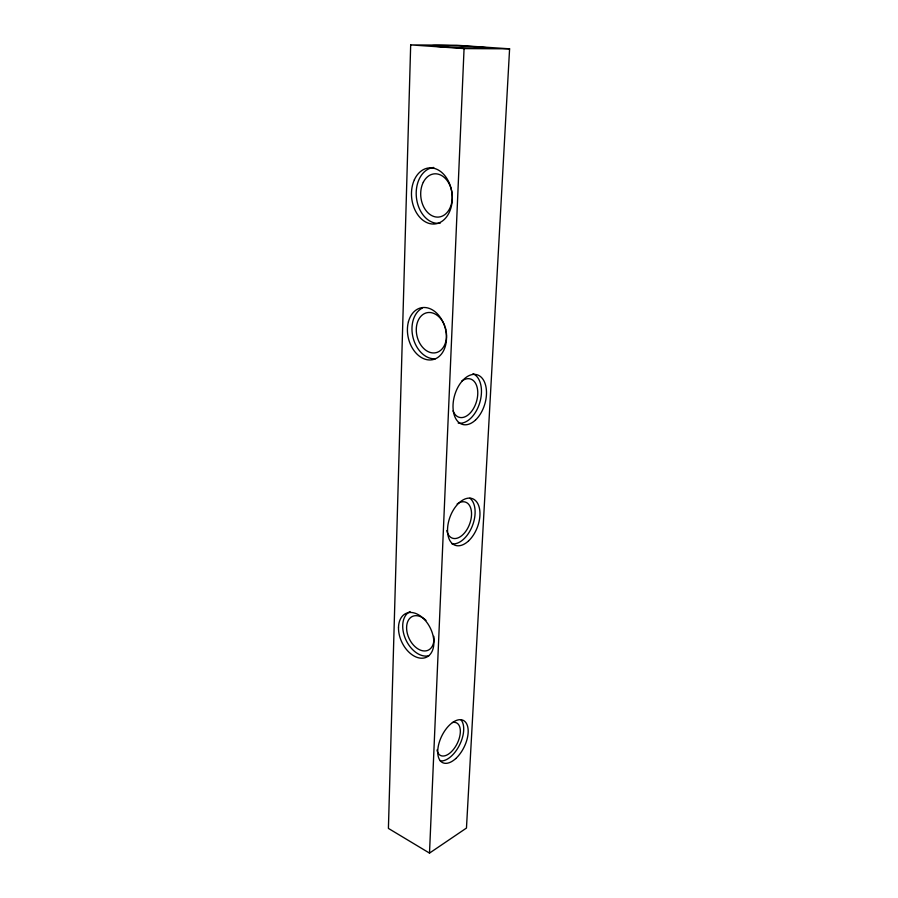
<?xml version="1.0" encoding="UTF-8"?>
<svg xmlns="http://www.w3.org/2000/svg" width="898" height="898" viewBox="0 0 898 898"><rect width="100%" height="100%" fill="white"/><g stroke="black" fill="none" stroke-linecap="round" stroke-linejoin="round"><path stroke-width="1.35" d="M410.678 44.9L388.407 828.405L429.502 853.1L466.466 828.057L509.593 48.818L456.745 45.259L410.678 44.9L464.064 48.593L509.593 48.818M429.502 853.1L464.064 48.593M461.617 381.235A19.969 12.179 -73.6 0 1 477.152 387.42A19.969 12.179 -73.6 0 1 469.564 413.664A19.969 12.179 -73.6 0 1 453.063 410.857M473.01 373.714A25.795 15.737 -73.6 0 1 479.734 402.775A25.795 15.737 -73.6 0 1 458.193 423.037M457.149 503.946A19.195 11.337 -69.5 0 1 471.338 510.872A19.195 11.337 -69.5 0 1 461.684 535.724A19.195 11.337 -69.5 0 1 446.822 530.538M469.89 498.199A24.785 14.637 -69.5 0 1 472.303 526.037A24.785 14.637 -69.5 0 1 451.817 543.784M446.194 331.396A20.497 14.783 77 0 1 428.02 351.589A20.497 14.783 77 0 1 419.456 318.116A20.497 14.783 77 0 1 444.847 326.165M445.273 327.433A20.497 14.783 77 0 1 445.958 330.071M435.362 358.773A26.469 19.094 77 0 1 413.114 337.85A26.469 19.094 77 0 1 422.307 308.059M440.166 223.209A28.062 20.284 83.7 0 1 416.448 197.796A28.062 20.284 83.7 0 1 433.756 167.466M452.424 722.52A18.162 9.687 -63.9 0 1 456.341 745.16A18.162 9.687 -63.9 0 1 436.989 749.987M460.854 719.68A23.46 12.505 -63.9 0 1 459.529 745.037A23.46 12.505 -63.9 0 1 440.222 760.898M433.813 636.312A18.634 12.303 64.7 0 1 419.68 649.826A18.634 12.303 64.7 0 1 406.985 623.998A18.634 12.303 64.7 0 1 426 620.406M428.93 655.708A24.078 15.895 64.7 0 1 405.425 638.804A24.078 15.895 64.7 0 1 410.117 611.527M442.411 46.797A28.051 0.853 2.4 0 0 487.906 48.178A28.051 0.853 2.4 0 0 450.493 45.675A28.051 0.853 2.4 0 0 442.411 46.797M414.382 179.746A28.175 20.295 83.6 0 0 431.511 223.928A28.175 20.295 83.6 0 0 449.73 184.18A28.175 20.295 83.6 0 0 414.382 179.746M408.41 321.854A26.57 19.094 76.9 0 0 430.849 359.941A26.57 19.094 76.9 0 0 441.603 319.43A26.57 19.094 76.9 0 0 408.41 321.854M398.499 627.747A24.156 15.883 64.7 0 0 424.765 657.83A24.156 15.883 64.7 0 0 425.282 620.451A24.156 15.883 64.7 0 0 398.499 627.747M475.525 420.006A25.874 15.704 -73.6 0 0 480.486 376.565A25.874 15.704 -73.6 0 0 453.254 402.181A25.874 15.704 -73.6 0 0 475.525 420.006M468.543 540.922A24.863 14.604 -69.5 0 0 474.75 499.939A24.863 14.604 -69.5 0 0 447.934 524.982A24.863 14.604 -69.5 0 0 468.543 540.922M455.735 758.574A23.528 12.471 -64 0 0 464.535 721.173A23.528 12.471 -64 0 0 438.594 744.801A23.528 12.471 -64 0 0 455.735 758.574M423.306 182.249A21.72 15.704 83.7 0 0 435.519 216.923A21.72 15.704 83.7 0 0 450.605 187.188A21.72 15.704 83.7 0 0 423.306 182.249"/></g></svg>
